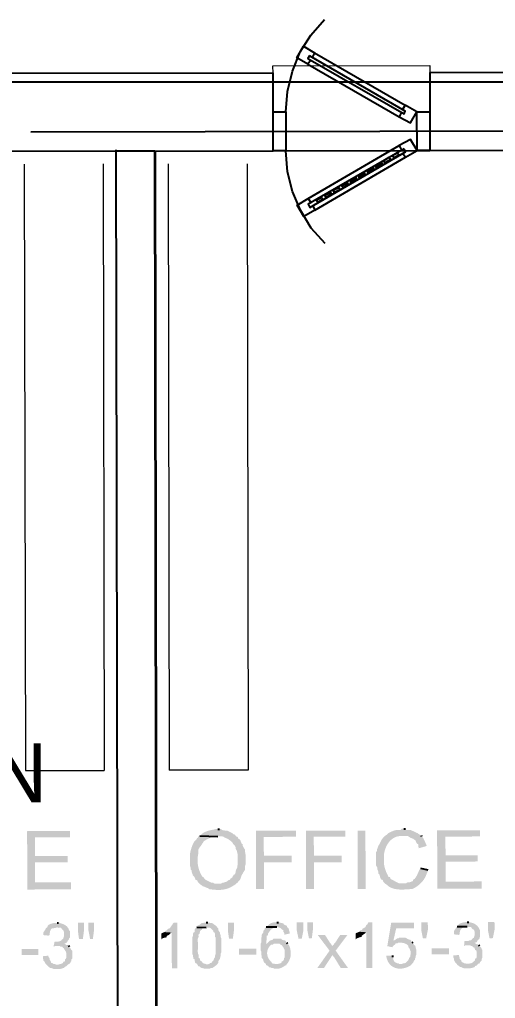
# Model space of a CAD drawing. Header units: inches. Extents: x 6322 to 85903, y -36042 to 7673.
# Drawn here: x 61638.7 to 61711.4, y 5849.7 to 5999.1 of the extents above; entities that cross this region are included whole.
import ezdxf
from ezdxf.enums import TextEntityAlignment as Align

# ---------------------------------------------------------------- set-up
doc = ezdxf.new("R2010")
doc.units = ezdxf.units.IN
doc.header["$LTSCALE"] = 10
doc.linetypes.add('Amconstr', pattern=[9999, 9999, 0])
for name, color, linetype in [('A-TEXT-P', 3, 'Continuous'), ('new partion wall', 1, 'Continuous'), ('Plot Boundary', 1, 'Continuous')]:
    doc.layers.add(name, color=color, linetype=linetype)
doc.styles.add('1by8in-1F', font='arial.ttf', dxfattribs={"height": 6})

# ---------------------------------------------------------------- blocks, each defined once
blk = doc.blocks.new('pdf plan')
at = {"true_color": 0x000007}
for points in [[(301.42, 417.402), (300.146, 417.402), (300.146, 415.666), (301.453, 415.666), (301.453, 415.881), (300.378, 415.881), (300.378, 416.476), (301.354, 416.476), (301.354, 416.658), (300.378, 416.658), (300.378, 417.22), (301.42, 417.22)], [(305.819, 417.452), (305.753, 417.452), (305.753, 417.452), (305.735, 417.448), (305.716, 417.444), (305.697, 417.44), (305.679, 417.436), (305.66, 417.432), (305.642, 417.429), (305.624, 417.425), (305.606, 417.421), (305.587, 417.416), (305.57, 417.412), (305.552, 417.407), (305.534, 417.402), (305.517, 417.397), (305.499, 417.391), (305.482, 417.385), (305.465, 417.378), (305.449, 417.371), (305.432, 417.364), (305.416, 417.355), (305.4, 417.346), (305.385, 417.337), (305.369, 417.326), (305.354, 417.315), (305.34, 417.303), (305.34, 417.303), (305.29, 417.253), (305.819, 417.237), (305.952, 417.237), (306.001, 417.22), (306.051, 417.187), (306.101, 417.171), (306.134, 417.154), (306.15, 417.138), (306.2, 417.105), (306.266, 417.038), (306.282, 417.005), (306.332, 416.956), (306.349, 416.923), (306.349, 416.873), (306.398, 416.79), (306.398, 416.757), (306.415, 416.691), (306.415, 416.691), (306.415, 416.681), (306.415, 416.67), (306.415, 416.66), (306.415, 416.65), (306.415, 416.64), (306.415, 416.629), (306.415, 416.619), (306.415, 416.609), (306.415, 416.599), (306.415, 416.589), (306.415, 416.579), (306.415, 416.569), (306.415, 416.559), (306.415, 416.55), (306.415, 416.54), (306.415, 416.531), (306.415, 416.521), (306.415, 416.512), (306.415, 416.503), (306.415, 416.494), (306.415, 416.485), (306.415, 416.476), (306.415, 416.468), (306.415, 416.46), (306.415, 416.46), (306.415, 416.393), (306.398, 416.344), (306.398, 416.311), (306.365, 416.244), (306.349, 416.195), (306.349, 416.162), (306.332, 416.112), (306.299, 416.096), (306.266, 416.046), (306.249, 416.029), (306.249, 416.013), (306.2, 415.98), (306.183, 415.947), (306.134, 415.93), (306.101, 415.897), (306.051, 415.881), (306.001, 415.864), (305.968, 415.864), (305.919, 415.831), (305.819, 415.831), (306.365, 415.831), (306.415, 415.864), (306.431, 415.897), (306.481, 415.947), (306.498, 415.98), (306.531, 416.079), (306.58, 416.162), (306.63, 416.244), (306.63, 416.344), (306.646, 416.393), (306.646, 416.724), (306.63, 416.79), (306.63, 416.84), (306.58, 416.923), (306.564, 416.956), (306.564, 417.005), (306.531, 417.022), (306.498, 417.105), (306.481, 417.138), (306.431, 417.171), (306.415, 417.22), (306.365, 417.237), (306.332, 417.286), (306.282, 417.303), (306.266, 417.32), (306.249, 417.336), (306.117, 417.402), (306.051, 417.402), (306.001, 417.419), (305.968, 417.419), (305.919, 417.452), (305.869, 417.452)], [(308.151, 417.402), (306.961, 417.402), (306.961, 415.666), (307.192, 415.666), (307.192, 416.46), (308.019, 416.46), (308.019, 416.658), (307.192, 416.658), (307.192, 417.22), (308.151, 417.22)], [(309.624, 417.402), (308.449, 417.402), (308.449, 415.666), (308.681, 415.666), (308.681, 416.46), (309.508, 416.46), (309.508, 416.658), (308.681, 416.658), (308.681, 417.22), (309.624, 417.22)], [(309.987, 415.666), (310.219, 415.666), (310.219, 417.402), (309.987, 417.402)], [(311.36, 417.452), (311.294, 417.452), (311.261, 417.419), (311.261, 417.419), (311.245, 417.421), (311.228, 417.422), (311.212, 417.422), (311.196, 417.422), (311.18, 417.421), (311.165, 417.42), (311.149, 417.418), (311.134, 417.415), (311.118, 417.412), (311.103, 417.409), (311.088, 417.405), (311.073, 417.4), (311.058, 417.395), (311.043, 417.39), (311.028, 417.384), (311.014, 417.378), (310.999, 417.372), (310.984, 417.365), (310.97, 417.358), (310.955, 417.351), (310.941, 417.344), (310.926, 417.336), (310.912, 417.328), (310.897, 417.32), (310.897, 417.32), (310.864, 417.286), (310.814, 417.253), (310.814, 417.253), (310.797, 417.237), (310.781, 417.223), (310.767, 417.209), (310.754, 417.196), (310.742, 417.183), (310.732, 417.172), (310.723, 417.161), (310.715, 417.15), (310.707, 417.139), (310.7, 417.129), (310.694, 417.119), (310.688, 417.109), (310.683, 417.098), (310.677, 417.088), (310.672, 417.076), (310.666, 417.065), (310.66, 417.052), (310.654, 417.039), (310.647, 417.026), (310.639, 417.011), (310.631, 416.995), (310.622, 416.978), (310.611, 416.959), (310.599, 416.939), (310.599, 416.939), (310.583, 416.89), (310.566, 416.856), (310.566, 416.807), (310.533, 416.757), (310.533, 416.757), (310.533, 416.741), (310.533, 416.724), (310.533, 416.708), (310.533, 416.691), (310.533, 416.675), (310.533, 416.658), (310.533, 416.641), (310.533, 416.625), (310.533, 416.608), (310.533, 416.592), (310.533, 416.575), (310.533, 416.559), (310.533, 416.542), (310.533, 416.526), (310.533, 416.509), (310.533, 416.493), (310.533, 416.476), (310.533, 416.46), (310.533, 416.443), (310.533, 416.426), (310.533, 416.41), (310.533, 416.393), (310.533, 416.377), (310.533, 416.36), (310.533, 416.36), (310.566, 416.311), (310.566, 416.261), (310.583, 416.228), (310.599, 416.178), (310.599, 416.129), (310.632, 416.096), (310.649, 416.029), (310.666, 415.98), (310.682, 415.947), (310.732, 415.93), (310.748, 415.881), (310.798, 415.831), (310.814, 415.814), (311.344, 415.831), (311.211, 415.831), (310.963, 415.963), (310.947, 416.013), (310.897, 416.029), (310.881, 416.079), (310.881, 416.079), (310.874, 416.088), (310.868, 416.099), (310.861, 416.11), (310.855, 416.123), (310.848, 416.137), (310.842, 416.152), (310.835, 416.168), (310.829, 416.185), (310.822, 416.202), (310.816, 416.22), (310.81, 416.238), (310.804, 416.257), (310.799, 416.276), (310.793, 416.294), (310.788, 416.313), (310.784, 416.331), (310.78, 416.35), (310.776, 416.367), (310.773, 416.385), (310.77, 416.401), (310.768, 416.417), (310.766, 416.432), (310.765, 416.447), (310.765, 416.46), (310.765, 416.46), (310.765, 416.608), (310.765, 416.608), (310.766, 416.646), (310.769, 416.684), (310.774, 416.722), (310.781, 416.759), (310.79, 416.797), (310.801, 416.834), (310.814, 416.871), (310.829, 416.907), (310.845, 416.942), (310.863, 416.976), (310.884, 417.009), (310.905, 417.04), (310.929, 417.07), (310.954, 417.098), (310.981, 417.124), (311.01, 417.147), (311.04, 417.169), (311.072, 417.188), (311.105, 417.204), (311.14, 417.217), (311.176, 417.227), (311.214, 417.234), (311.253, 417.237), (311.294, 417.237), (311.294, 417.237), (311.344, 417.237), (311.873, 417.253), (311.79, 417.303), (311.774, 417.32), (311.559, 417.419), (311.443, 417.419), (311.41, 417.452)], [(313.626, 417.402), (312.353, 417.402), (312.353, 415.666), (313.676, 415.666), (313.676, 415.881), (312.601, 415.881), (312.601, 416.476), (313.56, 416.476), (313.56, 416.658), (312.601, 416.658), (312.601, 417.22), (313.626, 417.22)], [(305.29, 417.253), (305.24, 417.237), (305.224, 417.187), (305.207, 417.187), (305.191, 417.154), (305.141, 417.105), (305.125, 417.088), (305.125, 417.088), (305.116, 417.075), (305.108, 417.06), (305.099, 417.044), (305.091, 417.027), (305.082, 417.009), (305.074, 416.99), (305.065, 416.97), (305.057, 416.95), (305.049, 416.928), (305.042, 416.907), (305.034, 416.885), (305.028, 416.863), (305.021, 416.84), (305.015, 416.818), (305.01, 416.796), (305.005, 416.774), (305, 416.753), (304.997, 416.732), (304.994, 416.712), (304.992, 416.693), (304.991, 416.674), (304.99, 416.656), (304.991, 416.64), (304.992, 416.625), (304.992, 416.625), (304.992, 416.36), (305.009, 416.311), (305.009, 416.261), (305.042, 416.228), (305.042, 416.178), (305.075, 416.096), (305.075, 416.079), (305.125, 416.029), (305.158, 415.947), (305.207, 415.93), (305.224, 415.881), (305.274, 415.831), (305.29, 415.814), (305.34, 415.781), (305.373, 415.748), (305.389, 415.748), (305.439, 415.732), (305.472, 415.715), (305.522, 415.699), (305.571, 415.666), (305.621, 415.666), (305.671, 415.649), (305.72, 415.649), (305.72, 415.649), (305.743, 415.647), (305.766, 415.646), (305.788, 415.644), (305.811, 415.644), (305.834, 415.643), (305.856, 415.644), (305.879, 415.644), (305.901, 415.645), (305.924, 415.647), (305.946, 415.649), (305.969, 415.652), (305.991, 415.655), (306.013, 415.659), (306.035, 415.664), (306.057, 415.669), (306.079, 415.675), (306.101, 415.681), (306.123, 415.689), (306.144, 415.697), (306.165, 415.705), (306.187, 415.715), (306.208, 415.725), (306.229, 415.736), (306.249, 415.748), (306.249, 415.748), (306.332, 415.798), (306.365, 415.831), (305.72, 415.831), (305.671, 415.864), (305.621, 415.864), (305.455, 415.947), (305.422, 415.98), (305.389, 416.029), (305.373, 416.029), (305.356, 416.046), (305.356, 416.046), (305.34, 416.073), (305.325, 416.1), (305.311, 416.127), (305.298, 416.155), (305.286, 416.182), (305.275, 416.21), (305.265, 416.238), (305.256, 416.266), (305.248, 416.294), (305.241, 416.322), (305.235, 416.35), (305.23, 416.379), (305.226, 416.407), (305.223, 416.436), (305.22, 416.465), (305.219, 416.493), (305.219, 416.522), (305.219, 416.551), (305.22, 416.58), (305.223, 416.608), (305.226, 416.637), (305.23, 416.666), (305.235, 416.695), (305.24, 416.724), (305.24, 416.724), (305.24, 416.84), (305.29, 416.923), (305.307, 416.939), (305.34, 416.989), (305.356, 417.022), (305.373, 417.038), (305.389, 417.071), (305.422, 417.105), (305.422, 417.105), (305.433, 417.111), (305.443, 417.117), (305.453, 417.122), (305.464, 417.128), (305.474, 417.134), (305.484, 417.139), (305.495, 417.145), (305.505, 417.15), (305.515, 417.155), (305.526, 417.16), (305.536, 417.166), (305.546, 417.171), (305.557, 417.176), (305.567, 417.181), (305.577, 417.186), (305.588, 417.192), (305.598, 417.197), (305.608, 417.202), (305.619, 417.208), (305.629, 417.213), (305.639, 417.219), (305.65, 417.225), (305.66, 417.231), (305.671, 417.237), (305.671, 417.237), (305.819, 417.237)], [(311.873, 417.253), (311.344, 417.237), (311.476, 417.237), (311.509, 417.22), (311.559, 417.187), (311.641, 417.154), (311.658, 417.138), (311.708, 417.105), (311.724, 417.071), (311.741, 417.022), (311.79, 416.989), (311.79, 416.939), (311.807, 416.873), (312.038, 416.939), (312.038, 416.956), (312.038, 416.956), (312.034, 416.966), (312.03, 416.976), (312.026, 416.986), (312.022, 416.996), (312.018, 417.005), (312.014, 417.015), (312.009, 417.024), (312.005, 417.033), (312.001, 417.043), (311.997, 417.052), (311.993, 417.061), (311.989, 417.069), (311.985, 417.078), (311.98, 417.087), (311.976, 417.095), (311.972, 417.104), (311.968, 417.112), (311.964, 417.121), (311.96, 417.129), (311.956, 417.138), (311.952, 417.146), (311.947, 417.154), (311.943, 417.162), (311.939, 417.171), (311.939, 417.171), (311.89, 417.22)], [(311.856, 416.278), (311.823, 416.228), (311.823, 416.228), (311.817, 416.215), (311.811, 416.203), (311.805, 416.19), (311.8, 416.177), (311.794, 416.164), (311.788, 416.151), (311.783, 416.139), (311.777, 416.126), (311.771, 416.113), (311.765, 416.1), (311.759, 416.087), (311.753, 416.075), (311.747, 416.063), (311.74, 416.051), (311.734, 416.039), (311.727, 416.027), (311.719, 416.016), (311.712, 416.005), (311.704, 415.994), (311.695, 415.984), (311.687, 415.974), (311.678, 415.964), (311.668, 415.955), (311.658, 415.947), (311.658, 415.947), (311.641, 415.947), (311.625, 415.897), (311.542, 415.864), (311.476, 415.864), (311.426, 415.831), (311.344, 415.831), (310.814, 415.814), (310.864, 415.781), (310.897, 415.748), (310.897, 415.748), (310.92, 415.733), (310.944, 415.719), (310.968, 415.706), (310.992, 415.695), (311.017, 415.685), (311.042, 415.677), (311.067, 415.67), (311.093, 415.664), (311.118, 415.659), (311.144, 415.655), (311.171, 415.651), (311.197, 415.649), (311.223, 415.647), (311.25, 415.646), (311.276, 415.646), (311.303, 415.645), (311.329, 415.646), (311.355, 415.646), (311.381, 415.647), (311.407, 415.647), (311.433, 415.648), (311.459, 415.648), (311.484, 415.649), (311.509, 415.649), (311.509, 415.649), (311.559, 415.666), (311.625, 415.666), (311.625, 415.666), (311.649, 415.678), (311.673, 415.691), (311.697, 415.705), (311.72, 415.719), (311.742, 415.734), (311.764, 415.749), (311.785, 415.765), (311.806, 415.781), (311.825, 415.798), (311.845, 415.815), (311.863, 415.833), (311.881, 415.852), (311.898, 415.871), (311.915, 415.89), (311.931, 415.91), (311.946, 415.93), (311.96, 415.951), (311.974, 415.973), (311.987, 415.995), (311.999, 416.017), (312.01, 416.04), (312.02, 416.064), (312.03, 416.088), (312.038, 416.112), (312.038, 416.112), (312.071, 416.178), (312.071, 416.228)], [(300.742, 414.541), (300.709, 414.524), (300.692, 414.508), (300.675, 414.458), (300.659, 414.442), (300.626, 414.392), (300.626, 414.309), (300.775, 414.293), (300.808, 414.309), (300.808, 414.359), (300.824, 414.392), (300.824, 414.425), (300.841, 414.458), (300.857, 414.491), (300.89, 414.508), (300.924, 414.508), (300.957, 414.524), (300.99, 414.524), (301.039, 414.541)], [(301.039, 414.673), (300.99, 414.673), (300.99, 414.673), (300.983, 414.673), (300.975, 414.673), (300.967, 414.672), (300.958, 414.671), (300.948, 414.669), (300.937, 414.667), (300.926, 414.665), (300.915, 414.663), (300.903, 414.66), (300.892, 414.657), (300.88, 414.654), (300.868, 414.65), (300.856, 414.647), (300.844, 414.643), (300.833, 414.638), (300.822, 414.634), (300.811, 414.629), (300.801, 414.624), (300.792, 414.619), (300.783, 414.614), (300.776, 414.608), (300.769, 414.603), (300.763, 414.597), (300.758, 414.59), (300.758, 414.59), (300.742, 414.541), (301.039, 414.541), (301.056, 414.524), (301.056, 414.524), (301.071, 414.524), (301.085, 414.525), (301.097, 414.525), (301.107, 414.525), (301.116, 414.525), (301.123, 414.526), (301.13, 414.526), (301.135, 414.526), (301.139, 414.525), (301.143, 414.525), (301.146, 414.524), (301.149, 414.522), (301.151, 414.52), (301.154, 414.518), (301.156, 414.515), (301.159, 414.512), (301.162, 414.508), (301.165, 414.503), (301.169, 414.498), (301.174, 414.492), (301.18, 414.485), (301.187, 414.477), (301.195, 414.468), (301.205, 414.458), (301.205, 414.458), (301.221, 414.442), (301.238, 414.392), (301.238, 414.276), (301.221, 414.227), (301.221, 414.21), (301.205, 414.194), (301.155, 414.16), (301.155, 414.144), (301.122, 414.127), (301.105, 414.127), (301.056, 414.111), (300.973, 414.111), (301.304, 414.078), (301.337, 414.111), (301.354, 414.144), (301.37, 414.16), (301.387, 414.194), (301.387, 414.21), (301.42, 414.243), (301.42, 414.425), (301.387, 414.458), (301.387, 414.458), (301.382, 414.472), (301.377, 414.486), (301.371, 414.499), (301.364, 414.512), (301.356, 414.524), (301.348, 414.536), (301.339, 414.547), (301.33, 414.557), (301.32, 414.567), (301.309, 414.577), (301.299, 414.586), (301.287, 414.595), (301.276, 414.603), (301.264, 414.61), (301.252, 414.617), (301.24, 414.624), (301.227, 414.63), (301.215, 414.635), (301.202, 414.64), (301.189, 414.644), (301.176, 414.648), (301.164, 414.651), (301.151, 414.654), (301.139, 414.657), (301.139, 414.657), (301.105, 414.673), (301.072, 414.673)], [(301.833, 414.673), (301.651, 414.673), (301.651, 414.442), (301.684, 414.194), (301.8, 414.194), (301.833, 414.442)], [(302.131, 414.673), (301.966, 414.673), (301.966, 414.442), (302.015, 414.194), (302.098, 414.194), (302.131, 414.442)], [(304.612, 414.673), (304.513, 414.673), (304.48, 414.64), (304.463, 414.607), (304.447, 414.59), (304.413, 414.541), (304.397, 414.524), (304.364, 414.491), (304.331, 414.491), (304.314, 414.458), (304.298, 414.442), (304.248, 414.425), (304.232, 414.392), (304.447, 414.375), (304.447, 413.317), (304.612, 413.317)], [(305.191, 414.541), (305.158, 414.508), (305.141, 414.491), (305.125, 414.442), (305.125, 414.392), (305.092, 414.375), (305.092, 414.359), (305.075, 414.342), (305.075, 414.276), (305.059, 414.227), (305.059, 414.227), (305.059, 414.218), (305.059, 414.21), (305.059, 414.203), (305.059, 414.195), (305.059, 414.187), (305.059, 414.18), (305.059, 414.172), (305.059, 414.165), (305.059, 414.157), (305.059, 414.15), (305.059, 414.143), (305.059, 414.136), (305.059, 414.128), (305.059, 414.121), (305.059, 414.114), (305.059, 414.107), (305.059, 414.099), (305.059, 414.092), (305.059, 414.084), (305.059, 414.077), (305.059, 414.069), (305.059, 414.061), (305.059, 414.053), (305.059, 414.045), (305.059, 414.045), (305.059, 413.863), (305.059, 413.863), (305.057, 413.843), (305.055, 413.826), (305.054, 413.811), (305.054, 413.797), (305.054, 413.786), (305.054, 413.776), (305.055, 413.767), (305.055, 413.76), (305.056, 413.753), (305.058, 413.748), (305.059, 413.743), (305.061, 413.739), (305.062, 413.735), (305.064, 413.731), (305.065, 413.727), (305.067, 413.723), (305.069, 413.719), (305.07, 413.714), (305.072, 413.708), (305.073, 413.702), (305.074, 413.694), (305.074, 413.686), (305.075, 413.676), (305.075, 413.664), (305.075, 413.664), (305.092, 413.631), (305.092, 413.598), (305.125, 413.582), (305.125, 413.532), (305.141, 413.515), (305.141, 413.482), (305.158, 413.466), (305.191, 413.449), (305.224, 413.4), (305.24, 413.367), (305.274, 413.367), (305.307, 413.333), (305.307, 413.333), (305.313, 413.331), (305.319, 413.329), (305.326, 413.327), (305.333, 413.325), (305.339, 413.323), (305.346, 413.321), (305.353, 413.319), (305.361, 413.318), (305.368, 413.316), (305.375, 413.314), (305.382, 413.312), (305.389, 413.311), (305.397, 413.309), (305.404, 413.308), (305.411, 413.306), (305.418, 413.305), (305.425, 413.304), (305.432, 413.303), (305.439, 413.302), (305.446, 413.302), (305.453, 413.301), (305.459, 413.301), (305.466, 413.3), (305.472, 413.3), (305.472, 413.3), (305.571, 413.3), (305.604, 413.317), (305.654, 413.317), (305.671, 413.333), (305.72, 413.367), (305.737, 413.383), (305.77, 413.4), (305.803, 413.433), (305.472, 413.433), (305.439, 413.449), (305.422, 413.449), (305.373, 413.466), (305.34, 413.515), (305.29, 413.548), (305.29, 413.582), (305.274, 413.598), (305.274, 413.615), (305.24, 413.631), (305.24, 413.631), (305.242, 413.65), (305.243, 413.667), (305.244, 413.681), (305.244, 413.692), (305.243, 413.702), (305.243, 413.71), (305.241, 413.716), (305.24, 413.722), (305.238, 413.727), (305.236, 413.731), (305.234, 413.735), (305.232, 413.739), (305.23, 413.743), (305.228, 413.748), (305.226, 413.754), (305.225, 413.761), (305.223, 413.77), (305.222, 413.78), (305.221, 413.792), (305.221, 413.807), (305.221, 413.825), (305.221, 413.845), (305.222, 413.869), (305.224, 413.896), (305.224, 413.896), (305.224, 414.061), (305.224, 414.061), (305.222, 414.094), (305.221, 414.122), (305.221, 414.145), (305.221, 414.165), (305.221, 414.18), (305.222, 414.193), (305.223, 414.203), (305.225, 414.21), (305.226, 414.215), (305.228, 414.219), (305.23, 414.221), (305.232, 414.222), (305.234, 414.223), (305.236, 414.224), (305.238, 414.225), (305.24, 414.227), (305.241, 414.229), (305.243, 414.233), (305.243, 414.239), (305.244, 414.247), (305.244, 414.258), (305.243, 414.272), (305.242, 414.289), (305.24, 414.309), (305.24, 414.309), (305.274, 414.342), (305.274, 414.375), (305.29, 414.392), (305.29, 414.425), (305.307, 414.442), (305.34, 414.458), (305.356, 414.491), (305.373, 414.508), (305.422, 414.524), (305.472, 414.524)], [(305.472, 414.673), (305.422, 414.673), (305.373, 414.657), (305.34, 414.657), (305.307, 414.64), (305.274, 414.607), (305.24, 414.59), (305.207, 414.574), (305.191, 414.541), (305.472, 414.524), (305.571, 414.524), (305.604, 414.508), (305.621, 414.491), (305.654, 414.458), (305.687, 414.425), (305.687, 414.392), (305.72, 414.375), (305.72, 414.359), (305.737, 414.342), (305.737, 414.243), (305.753, 414.227), (305.753, 414.045), (305.753, 414.045), (305.753, 414.034), (305.753, 414.024), (305.753, 414.013), (305.753, 414.002), (305.753, 413.991), (305.753, 413.98), (305.753, 413.969), (305.753, 413.958), (305.753, 413.946), (305.753, 413.935), (305.753, 413.924), (305.753, 413.912), (305.753, 413.901), (305.753, 413.89), (305.753, 413.878), (305.753, 413.867), (305.753, 413.856), (305.753, 413.845), (305.753, 413.834), (305.753, 413.823), (305.753, 413.812), (305.753, 413.801), (305.753, 413.79), (305.753, 413.78), (305.753, 413.78), (305.753, 413.747), (305.737, 413.697), (305.737, 413.697), (305.737, 413.686), (305.736, 413.676), (305.736, 413.667), (305.735, 413.66), (305.735, 413.654), (305.734, 413.648), (305.732, 413.644), (305.731, 413.64), (305.73, 413.637), (305.728, 413.634), (305.726, 413.632), (305.724, 413.629), (305.722, 413.626), (305.72, 413.624), (305.717, 413.62), (305.715, 413.616), (305.712, 413.612), (305.709, 413.607), (305.706, 413.6), (305.702, 413.593), (305.699, 413.584), (305.695, 413.574), (305.691, 413.562), (305.687, 413.548), (305.687, 413.548), (305.654, 413.515), (305.621, 413.466), (305.588, 413.466), (305.571, 413.449), (305.522, 413.433), (305.472, 413.433), (305.803, 413.433), (305.819, 413.466), (305.836, 413.482), (305.836, 413.532), (305.869, 413.582), (305.886, 413.598), (305.886, 413.631), (305.902, 413.681), (305.902, 413.747), (305.919, 413.78), (305.919, 413.78), (305.919, 413.792), (305.919, 413.805), (305.919, 413.817), (305.919, 413.828), (305.919, 413.84), (305.919, 413.852), (305.919, 413.863), (305.919, 413.875), (305.919, 413.886), (305.919, 413.898), (305.919, 413.909), (305.919, 413.921), (305.919, 413.932), (305.919, 413.943), (305.919, 413.955), (305.919, 413.966), (305.919, 413.978), (305.919, 413.989), (305.919, 414.001), (305.919, 414.013), (305.919, 414.025), (305.919, 414.037), (305.919, 414.049), (305.919, 414.061), (305.919, 414.061), (305.919, 414.21), (305.902, 414.243), (305.902, 414.293), (305.886, 414.342), (305.886, 414.375), (305.869, 414.392), (305.836, 414.442), (305.836, 414.491), (305.836, 414.491), (305.822, 414.507), (305.811, 414.52), (305.801, 414.532), (305.793, 414.541), (305.785, 414.55), (305.78, 414.557), (305.775, 414.562), (305.77, 414.567), (305.767, 414.571), (305.763, 414.575), (305.76, 414.578), (305.757, 414.58), (305.754, 414.583), (305.751, 414.585), (305.746, 414.588), (305.742, 414.592), (305.736, 414.596), (305.729, 414.601), (305.721, 414.606), (305.711, 414.613), (305.7, 414.622), (305.687, 414.632), (305.671, 414.643), (305.654, 414.657), (305.654, 414.657), (305.604, 414.657), (305.571, 414.673), (305.522, 414.673)], [(306.15, 414.194), (306.117, 414.442), (306.117, 414.673), (306.299, 414.673), (306.299, 414.442), (306.266, 414.194)], [(307.258, 414.541), (307.242, 414.524), (307.209, 414.491), (307.209, 414.458), (307.176, 414.425), (307.176, 414.375), (307.159, 414.359), (307.126, 414.309), (307.126, 414.243), (307.109, 414.21), (307.109, 414.078), (307.093, 414.045), (307.093, 413.846), (307.109, 413.813), (307.109, 413.714), (307.126, 413.681), (307.126, 413.615), (307.159, 413.582), (307.176, 413.548), (307.176, 413.532), (307.192, 413.482), (307.242, 413.449), (307.258, 413.4), (307.308, 413.383), (307.324, 413.367), (307.341, 413.333), (307.391, 413.333), (307.424, 413.317), (307.457, 413.317), (307.457, 413.317), (307.469, 413.311), (307.482, 413.306), (307.495, 413.302), (307.509, 413.299), (307.523, 413.296), (307.536, 413.294), (307.55, 413.293), (307.565, 413.293), (307.579, 413.293), (307.593, 413.294), (307.608, 413.296), (307.622, 413.298), (307.637, 413.301), (307.651, 413.305), (307.666, 413.309), (307.68, 413.313), (307.694, 413.318), (307.708, 413.324), (307.722, 413.33), (307.736, 413.336), (307.749, 413.343), (307.762, 413.351), (307.775, 413.358), (307.788, 413.367), (307.788, 413.367), (307.804, 413.383), (307.854, 413.4), (307.87, 413.433), (307.54, 413.433), (307.49, 413.449), (307.457, 413.449), (307.424, 413.466), (307.424, 413.482), (307.391, 413.515), (307.391, 413.515), (307.375, 413.532), (307.36, 413.55), (307.347, 413.569), (307.334, 413.588), (307.323, 413.607), (307.314, 413.628), (307.306, 413.648), (307.299, 413.669), (307.293, 413.69), (307.289, 413.712), (307.286, 413.734), (307.285, 413.755), (307.285, 413.777), (307.287, 413.799), (307.29, 413.82), (307.295, 413.841), (307.301, 413.862), (307.309, 413.883), (307.319, 413.903), (307.33, 413.923), (307.342, 413.942), (307.357, 413.96), (307.373, 413.978), (307.391, 413.995), (307.391, 413.995), (307.407, 414.012), (307.258, 414.012), (307.258, 414.127), (307.275, 414.16), (307.275, 414.276), (307.308, 414.293), (307.308, 414.342), (307.324, 414.359), (307.324, 414.359), (307.334, 414.373), (307.343, 414.385), (307.351, 414.396), (307.357, 414.406), (307.364, 414.414), (307.369, 414.422), (307.374, 414.429), (307.378, 414.435), (307.383, 414.44), (307.387, 414.445), (307.391, 414.45), (307.395, 414.454), (307.399, 414.458), (307.404, 414.462), (307.408, 414.466), (307.414, 414.47), (307.42, 414.475), (307.427, 414.48), (307.435, 414.485), (307.443, 414.491), (307.453, 414.498), (307.464, 414.506), (307.476, 414.515), (307.49, 414.524), (307.49, 414.524), (307.54, 414.524), (307.573, 414.541)], [(307.573, 414.673), (307.556, 414.673), (307.556, 414.673), (307.545, 414.675), (307.534, 414.676), (307.523, 414.676), (307.511, 414.676), (307.499, 414.675), (307.487, 414.674), (307.475, 414.672), (307.462, 414.67), (307.45, 414.667), (307.438, 414.663), (307.425, 414.659), (307.413, 414.655), (307.402, 414.65), (307.39, 414.644), (307.379, 414.639), (307.369, 414.633), (307.359, 414.626), (307.349, 414.62), (307.34, 414.613), (307.332, 414.605), (307.325, 414.598), (307.318, 414.59), (307.313, 414.582), (307.308, 414.574), (307.308, 414.574), (307.258, 414.541), (307.573, 414.541), (307.622, 414.524), (307.639, 414.524), (307.688, 414.508), (307.705, 414.491), (307.738, 414.458), (307.771, 414.442), (307.771, 414.392), (307.788, 414.375), (307.804, 414.309), (307.953, 414.342), (307.953, 414.392), (307.936, 414.442), (307.936, 414.458), (307.92, 414.508), (307.887, 414.524), (307.87, 414.574), (307.854, 414.59), (307.837, 414.59), (307.788, 414.607), (307.771, 414.64), (307.721, 414.657), (307.705, 414.657), (307.655, 414.673), (307.622, 414.673)], [(308.367, 414.673), (308.168, 414.673), (308.168, 414.442), (308.218, 414.194), (308.317, 414.194), (308.367, 414.442)], [(308.648, 414.673), (308.482, 414.673), (308.482, 414.442), (308.532, 414.194), (308.615, 414.194), (308.648, 414.442)], [(310.417, 414.673), (310.302, 414.673), (310.285, 414.64), (310.269, 414.607), (310.236, 414.59), (310.219, 414.541), (310.202, 414.524), (310.153, 414.491), (310.136, 414.491), (310.12, 414.458), (310.103, 414.442), (310.054, 414.425), (310.037, 414.392), (310.236, 414.375), (310.236, 413.317), (310.417, 413.317)], [(311.658, 414.657), (310.98, 414.657), (310.864, 413.962), (311.013, 413.929), (311.029, 413.962), (311.046, 413.979), (311.096, 414.012), (311.112, 414.045), (311.162, 414.045), (311.178, 414.061), (311.261, 414.061), (311.592, 414.078), (311.575, 414.127), (311.046, 414.127), (311.129, 414.491), (311.658, 414.491)], [(311.923, 414.194), (311.873, 414.442), (311.873, 414.673), (312.071, 414.673), (312.071, 414.442), (312.022, 414.194)], [(312.948, 414.541), (312.932, 414.524), (312.915, 414.508), (312.882, 414.458), (312.865, 414.442), (312.849, 414.392), (312.849, 414.309), (312.998, 414.293), (313.014, 414.309), (313.014, 414.309), (313.016, 414.329), (313.019, 414.348), (313.021, 414.365), (313.024, 414.382), (313.028, 414.397), (313.031, 414.41), (313.035, 414.423), (313.04, 414.435), (313.045, 414.446), (313.051, 414.456), (313.057, 414.464), (313.064, 414.473), (313.071, 414.48), (313.08, 414.487), (313.089, 414.493), (313.099, 414.498), (313.11, 414.503), (313.121, 414.507), (313.134, 414.511), (313.147, 414.514), (313.162, 414.517), (313.178, 414.52), (313.195, 414.522), (313.213, 414.524), (313.213, 414.524), (313.246, 414.541)], [(313.246, 414.673), (313.213, 414.673), (313.213, 414.673), (313.206, 414.673), (313.198, 414.673), (313.189, 414.672), (313.179, 414.671), (313.169, 414.669), (313.158, 414.667), (313.146, 414.665), (313.134, 414.663), (313.122, 414.66), (313.11, 414.657), (313.097, 414.654), (313.085, 414.65), (313.072, 414.647), (313.06, 414.643), (313.049, 414.638), (313.037, 414.634), (313.027, 414.629), (313.017, 414.624), (313.008, 414.619), (313.001, 414.614), (312.994, 414.608), (312.988, 414.603), (312.984, 414.597), (312.981, 414.59), (312.981, 414.59), (312.948, 414.541), (313.246, 414.541), (313.279, 414.524), (313.279, 414.524), (313.292, 414.524), (313.304, 414.525), (313.314, 414.525), (313.323, 414.525), (313.331, 414.525), (313.337, 414.526), (313.342, 414.526), (313.346, 414.526), (313.35, 414.525), (313.353, 414.525), (313.355, 414.524), (313.357, 414.522), (313.359, 414.52), (313.361, 414.518), (313.363, 414.515), (313.366, 414.512), (313.369, 414.508), (313.372, 414.503), (313.376, 414.498), (313.381, 414.492), (313.386, 414.485), (313.393, 414.477), (313.402, 414.468), (313.411, 414.458), (313.411, 414.458), (313.444, 414.442), (313.461, 414.392), (313.461, 414.276), (313.444, 414.227), (313.444, 414.21), (313.411, 414.194), (313.378, 414.16), (313.378, 414.144), (313.328, 414.127), (313.312, 414.127), (313.279, 414.111), (313.18, 414.111), (313.527, 414.078), (313.543, 414.111), (313.56, 414.144), (313.593, 414.16), (313.61, 414.194), (313.61, 414.21), (313.626, 414.243), (313.626, 414.425), (313.61, 414.458), (313.61, 414.458), (313.603, 414.472), (313.596, 414.486), (313.589, 414.499), (313.581, 414.512), (313.573, 414.524), (313.564, 414.536), (313.555, 414.547), (313.545, 414.557), (313.536, 414.567), (313.525, 414.577), (313.515, 414.586), (313.504, 414.595), (313.493, 414.603), (313.482, 414.61), (313.471, 414.617), (313.459, 414.624), (313.447, 414.63), (313.435, 414.635), (313.423, 414.64), (313.411, 414.644), (313.399, 414.648), (313.386, 414.651), (313.374, 414.654), (313.362, 414.657), (313.362, 414.657), (313.312, 414.673), (313.295, 414.673)], [(314.056, 414.673), (313.858, 414.673), (313.858, 414.442), (313.907, 414.194), (314.007, 414.194), (314.056, 414.442)], [(304.232, 414.392), (304.182, 414.375), (304.149, 414.359), (304.132, 414.342), (304.132, 414.16), (304.149, 414.194), (304.182, 414.21), (304.232, 414.227), (304.248, 414.227), (304.298, 414.243), (304.298, 414.276), (304.331, 414.293), (304.364, 414.309), (304.397, 414.342), (304.413, 414.359), (304.447, 414.375)], [(307.589, 414.194), (307.473, 414.194), (307.457, 414.16), (307.407, 414.144), (307.391, 414.144), (307.358, 414.127), (307.341, 414.111), (307.308, 414.078), (307.275, 414.045), (307.258, 414.012), (307.457, 414.012), (307.49, 414.045), (307.556, 414.045), (307.87, 414.078), (307.854, 414.078), (307.837, 414.127), (307.788, 414.144), (307.771, 414.144), (307.721, 414.16), (307.705, 414.194), (307.622, 414.194)], [(309.012, 414.293), (308.797, 414.293), (309.144, 413.83), (309.227, 413.697), (309.293, 413.615), (309.475, 413.317), (309.69, 413.317), (309.326, 413.83), (309.227, 413.962), (309.227, 413.979), (309.21, 413.995), (309.177, 414.045), (309.16, 414.061)], [(309.673, 414.293), (309.458, 414.293), (309.309, 414.061), (309.293, 414.061), (309.276, 414.012), (309.243, 413.995), (309.227, 413.962), (309.326, 413.83)], [(310.037, 414.392), (309.954, 414.359), (309.921, 414.342), (309.921, 414.16), (309.954, 414.194), (310.037, 414.227), (310.054, 414.227), (310.103, 414.243), (310.103, 414.276), (310.136, 414.293), (310.153, 414.309), (310.202, 414.342), (310.219, 414.359), (310.236, 414.375)], [(311.294, 414.21), (311.211, 414.21), (311.195, 414.194), (311.162, 414.194), (311.112, 414.16), (311.096, 414.144), (311.046, 414.127), (311.575, 414.127), (311.559, 414.144), (311.509, 414.16), (311.493, 414.16), (311.41, 414.21), (311.344, 414.21)], [(299.981, 413.714), (300.477, 413.714), (300.477, 413.896), (299.981, 413.896)], [(301.37, 413.995), (301.056, 413.979), (301.122, 413.979), (301.139, 413.962), (301.188, 413.962), (301.205, 413.929), (301.238, 413.912), (301.238, 413.896), (301.271, 413.846), (301.287, 413.83), (301.304, 413.78), (301.304, 413.631), (301.287, 413.598), (301.271, 413.582), (301.271, 413.532), (301.221, 413.515), (301.205, 413.482), (301.188, 413.466), (301.139, 413.449), (301.122, 413.449), (301.072, 413.433), (300.709, 413.433), (300.742, 413.4), (300.758, 413.383), (300.775, 413.367), (300.824, 413.333), (300.841, 413.333), (300.89, 413.317), (300.924, 413.3), (301.039, 413.3), (301.039, 413.3), (301.055, 413.3), (301.069, 413.3), (301.081, 413.3), (301.092, 413.301), (301.101, 413.301), (301.11, 413.301), (301.117, 413.301), (301.124, 413.302), (301.13, 413.302), (301.135, 413.303), (301.14, 413.304), (301.145, 413.305), (301.149, 413.306), (301.154, 413.307), (301.159, 413.308), (301.164, 413.31), (301.17, 413.312), (301.177, 413.314), (301.184, 413.317), (301.192, 413.32), (301.201, 413.323), (301.212, 413.326), (301.224, 413.329), (301.238, 413.333), (301.238, 413.333), (301.271, 413.367), (301.304, 413.383), (301.354, 413.433), (301.37, 413.433), (301.387, 413.449), (301.42, 413.482), (301.453, 413.532), (301.453, 413.582), (301.486, 413.615), (301.486, 413.846), (301.453, 413.863), (301.436, 413.912), (301.42, 413.929), (301.387, 413.962)], [(300.957, 414.111), (300.924, 413.962), (300.973, 413.979), (301.056, 413.979), (301.37, 413.995), (301.354, 414.012), (301.304, 414.012), (301.271, 414.045), (301.238, 414.061), (301.271, 414.061), (301.304, 414.078), (300.973, 414.111)], [(306.448, 413.714), (306.961, 413.714), (306.961, 413.896), (306.448, 413.896)], [(307.87, 414.078), (307.556, 414.045), (307.655, 414.045), (307.688, 414.012), (307.721, 413.995), (307.738, 413.979), (307.738, 413.962), (307.771, 413.929), (307.788, 413.896), (307.804, 413.863), (307.804, 413.631), (307.788, 413.615), (307.788, 413.582), (307.771, 413.548), (307.738, 413.515), (307.721, 413.515), (307.705, 413.466), (307.655, 413.449), (307.639, 413.449), (307.589, 413.433), (307.556, 413.433), (307.87, 413.433), (307.887, 413.449), (307.887, 413.449), (307.893, 413.458), (307.899, 413.466), (307.905, 413.475), (307.91, 413.484), (307.916, 413.493), (307.921, 413.502), (307.926, 413.511), (307.931, 413.52), (307.936, 413.53), (307.94, 413.539), (307.945, 413.549), (307.949, 413.559), (307.953, 413.569), (307.957, 413.579), (307.961, 413.589), (307.964, 413.599), (307.967, 413.609), (307.971, 413.619), (307.974, 413.629), (307.976, 413.64), (307.979, 413.65), (307.982, 413.66), (307.984, 413.67), (307.986, 413.681), (307.986, 413.681), (307.986, 413.764), (307.986, 413.764), (307.986, 413.774), (307.986, 413.784), (307.985, 413.794), (307.985, 413.805), (307.984, 413.815), (307.983, 413.825), (307.982, 413.835), (307.981, 413.846), (307.979, 413.856), (307.977, 413.866), (307.976, 413.876), (307.974, 413.885), (307.972, 413.895), (307.969, 413.905), (307.967, 413.915), (307.964, 413.924), (307.961, 413.933), (307.958, 413.943), (307.955, 413.952), (307.952, 413.961), (307.948, 413.97), (307.944, 413.978), (307.941, 413.987), (307.936, 413.995), (307.936, 413.995), (307.887, 414.045)], [(311.592, 414.078), (311.261, 414.061), (311.278, 414.061), (311.278, 414.061), (311.288, 414.061), (311.297, 414.061), (311.306, 414.06), (311.314, 414.06), (311.322, 414.059), (311.329, 414.058), (311.336, 414.057), (311.342, 414.056), (311.349, 414.054), (311.355, 414.053), (311.361, 414.051), (311.366, 414.049), (311.372, 414.047), (311.378, 414.044), (311.383, 414.042), (311.389, 414.039), (311.395, 414.036), (311.401, 414.033), (311.407, 414.03), (311.413, 414.027), (311.42, 414.023), (311.427, 414.02), (311.435, 414.016), (311.443, 414.012), (311.443, 414.012), (311.476, 413.979), (311.493, 413.979), (311.493, 413.929), (311.509, 413.912), (311.509, 413.912), (311.519, 413.893), (311.527, 413.875), (311.535, 413.859), (311.541, 413.844), (311.547, 413.831), (311.551, 413.82), (311.555, 413.809), (311.558, 413.799), (311.56, 413.79), (311.562, 413.781), (311.563, 413.773), (311.563, 413.766), (311.563, 413.758), (311.562, 413.75), (311.561, 413.742), (311.559, 413.733), (311.558, 413.724), (311.556, 413.715), (311.553, 413.704), (311.551, 413.692), (311.549, 413.679), (311.547, 413.665), (311.544, 413.649), (311.542, 413.631), (311.542, 413.631), (311.509, 413.615), (311.509, 413.582), (311.476, 413.532), (311.426, 413.482), (311.41, 413.466), (311.36, 413.449), (311.344, 413.449), (311.294, 413.433), (311.261, 413.433), (311.592, 413.433), (311.625, 413.466), (311.641, 413.482), (311.658, 413.532), (311.691, 413.548), (311.691, 413.598), (311.708, 413.631), (311.708, 413.664), (311.724, 413.697), (311.724, 413.863), (311.708, 413.912), (311.708, 413.929), (311.691, 413.979), (311.658, 413.995), (311.641, 414.045), (311.625, 414.061)], [(312.187, 413.714), (312.7, 413.714), (312.7, 413.896), (312.187, 413.896)], [(313.593, 413.995), (313.279, 413.979), (313.328, 413.979), (313.362, 413.962), (313.395, 413.962), (313.411, 413.929), (313.461, 413.912), (313.461, 413.896), (313.477, 413.846), (313.51, 413.83), (313.527, 413.78), (313.527, 413.631), (313.51, 413.598), (313.477, 413.582), (313.477, 413.532), (313.444, 413.515), (313.411, 413.482), (313.395, 413.466), (313.362, 413.449), (313.328, 413.449), (313.295, 413.433), (312.932, 413.433), (312.948, 413.4), (312.998, 413.367), (313.031, 413.333), (313.064, 413.333), (313.097, 413.317), (313.147, 413.3), (313.246, 413.3), (313.246, 413.3), (313.261, 413.3), (313.276, 413.3), (313.288, 413.3), (313.3, 413.301), (313.31, 413.301), (313.319, 413.301), (313.327, 413.301), (313.335, 413.302), (313.341, 413.302), (313.348, 413.303), (313.354, 413.304), (313.359, 413.305), (313.365, 413.306), (313.371, 413.307), (313.377, 413.308), (313.383, 413.31), (313.39, 413.312), (313.397, 413.314), (313.405, 413.317), (313.414, 413.32), (313.424, 413.323), (313.435, 413.326), (313.447, 413.329), (313.461, 413.333), (313.461, 413.333), (313.477, 413.367), (313.527, 413.383), (313.543, 413.4), (313.56, 413.433), (313.593, 413.433), (313.61, 413.449), (313.626, 413.482), (313.676, 413.532), (313.676, 413.582), (313.692, 413.615), (313.692, 413.846), (313.676, 413.863), (313.659, 413.912), (313.61, 413.962)], [(313.163, 414.111), (313.147, 413.962), (313.18, 413.979), (313.279, 413.979), (313.593, 413.995), (313.56, 414.012), (313.527, 414.012), (313.477, 414.045), (313.461, 414.061), (313.477, 414.061), (313.527, 414.078), (313.18, 414.111)], [(300.775, 413.697), (300.609, 413.681), (300.609, 413.615), (300.626, 413.582), (300.626, 413.548), (300.659, 413.515), (300.675, 413.482), (300.692, 413.449), (300.709, 413.433), (301.039, 413.433), (300.99, 413.433), (300.973, 413.449), (300.924, 413.449), (300.907, 413.466), (300.857, 413.482), (300.841, 413.532), (300.808, 413.582), (300.808, 413.615), (300.775, 413.664)], [(309.144, 413.83), (308.78, 413.317), (308.978, 413.317), (309.227, 413.697)], [(311.013, 413.681), (310.831, 413.681), (310.831, 413.664), (310.831, 413.664), (310.841, 413.616), (310.854, 413.572), (310.87, 413.531), (310.888, 413.493), (310.91, 413.459), (310.933, 413.428), (310.959, 413.4), (310.987, 413.375), (311.017, 413.354), (311.049, 413.336), (311.082, 413.321), (311.116, 413.309), (311.152, 413.3), (311.189, 413.294), (311.226, 413.291), (311.265, 413.292), (311.303, 413.295), (311.343, 413.301), (311.382, 413.311), (311.421, 413.323), (311.461, 413.338), (311.499, 413.356), (311.538, 413.376), (311.575, 413.4), (311.575, 413.4), (311.592, 413.433), (311.211, 413.433), (311.195, 413.449), (311.162, 413.449), (311.129, 413.466), (311.096, 413.482), (311.063, 413.515), (311.046, 413.548), (311.046, 413.582), (311.029, 413.615), (311.013, 413.631)], [(312.998, 413.697), (312.832, 413.681), (312.832, 413.615), (312.849, 413.582), (312.849, 413.548), (312.865, 413.515), (312.882, 413.482), (312.915, 413.449), (312.932, 413.433), (313.246, 413.433), (313.213, 413.433), (313.18, 413.449), (313.147, 413.449), (313.13, 413.466), (313.08, 413.482), (313.064, 413.532), (313.014, 413.582), (313.014, 413.615), (312.998, 413.664)]]:
    blk.add_hatch(color=7, dxfattribs=at).paths.add_polyline_path(points)
at = {"color": 7, "linetype": 'Continuous', "lineweight": -2, "true_color": 0x000007}
for p, q in [((305.819, 417.452), (305.869, 417.452)), ((311.36, 417.452), (311.41, 417.452)), ((305.29, 417.253), (305.819, 417.237)), ((311.873, 417.253), (311.89, 417.22)), ((311.856, 416.278), (312.071, 416.228)), ((301.039, 414.673), (301.072, 414.673)), ((305.191, 414.541), (305.472, 414.524)), ((305.472, 414.673), (305.522, 414.673)), ((307.258, 414.541), (307.573, 414.541)), ((307.573, 414.673), (307.622, 414.673)), ((312.948, 414.541), (313.246, 414.541)), ((313.246, 414.673), (313.295, 414.673)), ((301.37, 413.995), (301.387, 413.962)), ((307.87, 414.078), (307.887, 414.045)), ((311.592, 414.078), (311.625, 414.061)), ((313.593, 413.995), (313.61, 413.962)), ((311.013, 413.681), (311.013, 413.631))]:
    blk.add_line(p, q, dxfattribs=at)
for points in [[(307.887, 438.788), (307.936, 439.4), (308.085, 439.996), (308.317, 440.575), (308.631, 441.071), (309.045, 441.534)], [(308.631, 440.327), (308.548, 440.211), (308.218, 440.393), (308.416, 440.74), (308.747, 440.542), (308.681, 440.426)], [(308.747, 440.542), (311.443, 438.987), (311.443, 438.987)], [(308.548, 440.211), (311.261, 438.639), (311.261, 438.639)], [(311.327, 438.772), (311.261, 438.639), (311.592, 438.458), (311.79, 438.788), (311.443, 438.987), (311.36, 438.855)], [(300.295, 438.209), (315.876, 438.209), (315.876, 438.209)], [(308.548, 436.208), (311.261, 437.779), (311.261, 437.779)], [(311.36, 437.564), (311.443, 437.432), (311.79, 437.631), (311.592, 437.961), (311.261, 437.779), (311.327, 437.647)], [(307.506, 437.631), (312.171, 437.631), (312.171, 437.631)], [(309.045, 434.868), (308.631, 435.332), (308.317, 435.861), (308.085, 436.423), (307.936, 437.002), (307.887, 437.631)], [(308.747, 435.861), (311.443, 437.432), (311.443, 437.432)], [(308.681, 435.993), (308.747, 435.861), (308.416, 435.679), (308.218, 436.01), (308.548, 436.208), (308.631, 436.076)]]:
    blk.add_lwpolyline(points, dxfattribs=at)
for points in [[(308.598, 440.459), (308.548, 440.376), (311.41, 438.722), (311.443, 438.805)], [(307.506, 437.631), (307.506, 439.946), (299.336, 439.946), (299.336, 437.631)], [(320.341, 437.631), (320.341, 439.946), (312.171, 439.946), (312.171, 437.631)], [(307.506, 437.631), (307.506, 438.788), (307.887, 438.788), (307.887, 437.631)], [(311.79, 437.631), (311.79, 438.788), (312.171, 438.788), (312.171, 437.631)], [(311.41, 437.68), (308.548, 436.043), (308.598, 435.943), (311.443, 437.597)], [(311.046, 437.482), (311.211, 437.564), (311.261, 437.498), (311.096, 437.416)], [(310.566, 437.184), (310.732, 437.283), (310.748, 437.217), (310.583, 437.118)], [(310.798, 437.333), (310.963, 437.432), (311.013, 437.366), (310.831, 437.267)], [(310.054, 436.886), (310.219, 436.985), (310.236, 436.919), (310.07, 436.82)], [(310.302, 437.035), (310.484, 437.134), (310.5, 437.068), (310.335, 436.969)], [(309.541, 436.589), (309.706, 436.688), (309.739, 436.622), (309.59, 436.539)], [(309.805, 436.737), (309.971, 436.837), (309.987, 436.77), (309.822, 436.671)], [(309.045, 436.307), (309.21, 436.39), (309.243, 436.34), (309.078, 436.241)], [(309.293, 436.456), (309.458, 436.539), (309.508, 436.473), (309.326, 436.39)], [(308.78, 436.159), (308.945, 436.241), (308.995, 436.192), (308.83, 436.092)]]:
    blk.add_lwpolyline(points, close=True, dxfattribs=at)
at = {"color": 253, "linetype": 'Continuous', "lineweight": 20, "true_color": 0xb3b3b3}
blk.add_lwpolyline([(307.506, 439.946), (307.506, 440.161), (312.171, 440.161), (312.171, 439.946)], dxfattribs=at)
at = {"color": 7, "linetype": 'Continuous', "lineweight": 13, "true_color": 0x000007}
for points in [[(302.826, 437.631), (302.826, 400.846), (302.826, 400.846)], [(304, 437.631), (304, 400.846), (304, 400.846)]]:
    blk.add_lwpolyline(points, dxfattribs=at)
at = {"color": 7, "linetype": 'Continuous', "lineweight": 9, "true_color": 0x000007}
for points in [[(300.097, 437.25), (300.097, 419.205), (300.097, 419.205)], [(302.445, 437.25), (302.445, 419.205), (302.445, 419.205)], [(304.38, 437.25), (304.38, 419.205), (304.38, 419.205)], [(306.729, 437.25), (306.729, 419.205), (304.38, 419.205)], [(300.097, 419.205), (302.445, 419.205), (302.445, 419.205)]]:
    blk.add_lwpolyline(points, dxfattribs=at)
at = {"layer": 'new partion wall'}
blk.add_lwpolyline([(302.826, 437.668), (302.826, 400.846), (303.983, 400.846), (303.983, 437.631), (302.826, 437.631)], dxfattribs=at)
at = {"layer": 'Plot Boundary', "color": 5, "lineweight": -3}
blk.add_lwpolyline([(173.816, 439.924), (484.814, 439.377), (484.645, 343.505), (173.647, 344.053)], close=True, dxfattribs=at)
at = {"layer": 'A-TEXT-P', "style": '1by8in-1F'}
blk.add_text('ADMIN ', height=1.7538, rotation=359.8991, dxfattribs=at).set_placement((297.147, 419.145), align=Align.MIDDLE_CENTER)

msp = doc.modelspace()

# ---------------------------------------------------------------- block references
at = {"linetype": 'Amconstr', "lineweight": 25, "xscale": 5.131858713091743, "yscale": 5.131858713091743, "zscale": 5.131858713091743, "rotation": 0.100856521769071}
msp.add_blockref('pdf plan', (60103.28593, 3730.46186), dxfattribs=at)

doc.saveas('drawing.dxf')
